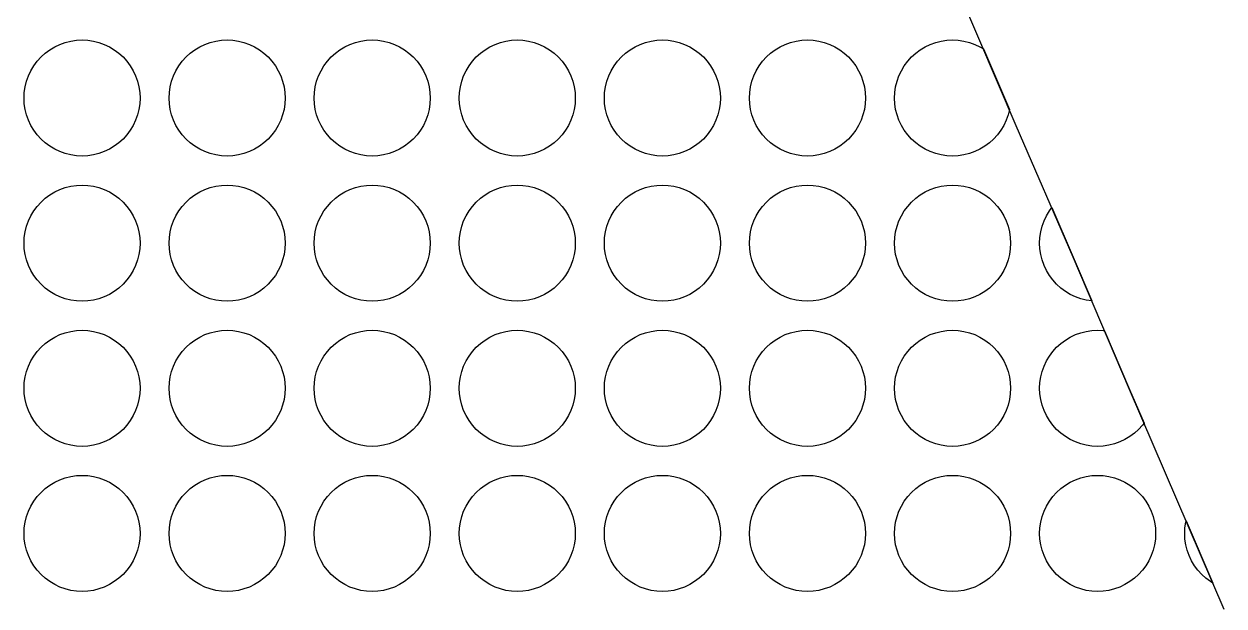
# Model space of a CAD drawing. Header units: millimetres. Extents: x 63 to 185, y -163 to -75.
# Drawn here: x 147.67 to 168.34, y -119.11 to -109.08 of the extents above; entities that cross this region are included whole.
import ezdxf

# ---------------------------------------------------------------- set-up
doc = ezdxf.new("R2010")
doc.units = ezdxf.units.MM
doc.layers.add('background', color=7, linetype='Continuous')
doc.layers.add('outline_2', color=3, linetype='Continuous')

msp = doc.modelspace()

# ---------------------------------------------------------------- linework, layer by layer
at = {"layer": 'background'}
for points in [[(149.666, -110.355), (149.661, -110.453), (149.647, -110.55), (149.623, -110.645), (149.59, -110.738), (149.548, -110.826), (149.497, -110.911), (149.439, -110.989), (149.373, -111.062), (149.3, -111.128), (149.222, -111.186), (149.137, -111.237), (149.049, -111.279), (148.956, -111.312), (148.861, -111.336), (148.764, -111.35), (148.666, -111.355), (148.568, -111.35), (148.471, -111.336), (148.376, -111.312), (148.283, -111.279), (148.195, -111.237), (148.11, -111.186), (148.032, -111.128), (147.959, -111.062), (147.893, -110.989), (147.835, -110.911), (147.784, -110.826), (147.742, -110.738), (147.709, -110.645), (147.685, -110.55), (147.671, -110.453), (147.666, -110.355), (147.671, -110.257), (147.685, -110.16), (147.709, -110.065), (147.742, -109.972), (147.784, -109.884), (147.835, -109.799), (147.893, -109.721), (147.959, -109.648), (148.032, -109.582), (148.11, -109.524), (148.195, -109.473), (148.283, -109.431), (148.376, -109.398), (148.471, -109.374), (148.568, -109.36), (148.666, -109.355), (148.764, -109.36), (148.861, -109.374), (148.956, -109.398), (149.049, -109.431), (149.137, -109.473), (149.222, -109.524), (149.3, -109.582), (149.373, -109.648), (149.439, -109.721), (149.497, -109.799), (149.548, -109.884), (149.59, -109.972), (149.623, -110.065), (149.647, -110.16), (149.661, -110.257)], [(152.166, -110.355), (152.161, -110.453), (152.147, -110.55), (152.123, -110.645), (152.09, -110.738), (152.048, -110.826), (151.997, -110.911), (151.939, -110.989), (151.873, -111.062), (151.8, -111.128), (151.722, -111.186), (151.637, -111.237), (151.549, -111.279), (151.456, -111.312), (151.361, -111.336), (151.264, -111.35), (151.166, -111.355), (151.068, -111.35), (150.971, -111.336), (150.876, -111.312), (150.783, -111.279), (150.695, -111.237), (150.61, -111.186), (150.532, -111.128), (150.459, -111.062), (150.393, -110.989), (150.335, -110.911), (150.284, -110.826), (150.242, -110.738), (150.209, -110.645), (150.185, -110.55), (150.171, -110.453), (150.166, -110.355), (150.171, -110.257), (150.185, -110.16), (150.209, -110.065), (150.242, -109.972), (150.284, -109.884), (150.335, -109.799), (150.393, -109.721), (150.459, -109.648), (150.532, -109.582), (150.61, -109.524), (150.695, -109.473), (150.783, -109.431), (150.876, -109.398), (150.971, -109.374), (151.068, -109.36), (151.166, -109.355), (151.264, -109.36), (151.361, -109.374), (151.456, -109.398), (151.549, -109.431), (151.637, -109.473), (151.722, -109.524), (151.8, -109.582), (151.873, -109.648), (151.939, -109.721), (151.997, -109.799), (152.048, -109.884), (152.09, -109.972), (152.123, -110.065), (152.147, -110.16), (152.161, -110.257)], [(154.666, -110.355), (154.661, -110.453), (154.647, -110.55), (154.623, -110.645), (154.59, -110.738), (154.548, -110.826), (154.497, -110.911), (154.439, -110.989), (154.373, -111.062), (154.3, -111.128), (154.222, -111.186), (154.137, -111.237), (154.049, -111.279), (153.956, -111.312), (153.861, -111.336), (153.764, -111.35), (153.666, -111.355), (153.568, -111.35), (153.471, -111.336), (153.376, -111.312), (153.283, -111.279), (153.195, -111.237), (153.11, -111.186), (153.032, -111.128), (152.959, -111.062), (152.893, -110.989), (152.835, -110.911), (152.784, -110.826), (152.742, -110.738), (152.709, -110.645), (152.685, -110.55), (152.671, -110.453), (152.666, -110.355), (152.671, -110.257), (152.685, -110.16), (152.709, -110.065), (152.742, -109.972), (152.784, -109.884), (152.835, -109.799), (152.893, -109.721), (152.959, -109.648), (153.032, -109.582), (153.11, -109.524), (153.195, -109.473), (153.283, -109.431), (153.376, -109.398), (153.471, -109.374), (153.568, -109.36), (153.666, -109.355), (153.764, -109.36), (153.861, -109.374), (153.956, -109.398), (154.049, -109.431), (154.137, -109.473), (154.222, -109.524), (154.3, -109.582), (154.373, -109.648), (154.439, -109.721), (154.497, -109.799), (154.548, -109.884), (154.59, -109.972), (154.623, -110.065), (154.647, -110.16), (154.661, -110.257)], [(157.166, -110.355), (157.161, -110.453), (157.147, -110.55), (157.123, -110.645), (157.09, -110.738), (157.048, -110.826), (156.997, -110.911), (156.939, -110.989), (156.873, -111.062), (156.8, -111.128), (156.722, -111.186), (156.637, -111.237), (156.549, -111.279), (156.456, -111.312), (156.361, -111.336), (156.264, -111.35), (156.166, -111.355), (156.068, -111.35), (155.971, -111.336), (155.876, -111.312), (155.783, -111.279), (155.695, -111.237), (155.61, -111.186), (155.532, -111.128), (155.459, -111.062), (155.393, -110.989), (155.335, -110.911), (155.284, -110.826), (155.242, -110.738), (155.209, -110.645), (155.185, -110.55), (155.171, -110.453), (155.166, -110.355), (155.171, -110.257), (155.185, -110.16), (155.209, -110.065), (155.242, -109.972), (155.284, -109.884), (155.335, -109.799), (155.393, -109.721), (155.459, -109.648), (155.532, -109.582), (155.61, -109.524), (155.695, -109.473), (155.783, -109.431), (155.876, -109.398), (155.971, -109.374), (156.068, -109.36), (156.166, -109.355), (156.264, -109.36), (156.361, -109.374), (156.456, -109.398), (156.549, -109.431), (156.637, -109.473), (156.722, -109.524), (156.8, -109.582), (156.873, -109.648), (156.939, -109.721), (156.997, -109.799), (157.048, -109.884), (157.09, -109.972), (157.123, -110.065), (157.147, -110.16), (157.161, -110.257)], [(159.666, -110.355), (159.661, -110.453), (159.647, -110.55), (159.623, -110.645), (159.59, -110.738), (159.548, -110.826), (159.497, -110.911), (159.439, -110.989), (159.373, -111.062), (159.3, -111.128), (159.222, -111.186), (159.137, -111.237), (159.049, -111.279), (158.956, -111.312), (158.861, -111.336), (158.764, -111.35), (158.666, -111.355), (158.568, -111.35), (158.471, -111.336), (158.376, -111.312), (158.283, -111.279), (158.195, -111.237), (158.11, -111.186), (158.032, -111.128), (157.959, -111.062), (157.893, -110.989), (157.835, -110.911), (157.784, -110.826), (157.742, -110.738), (157.709, -110.645), (157.685, -110.55), (157.671, -110.453), (157.666, -110.355), (157.671, -110.257), (157.685, -110.16), (157.709, -110.065), (157.742, -109.972), (157.784, -109.884), (157.835, -109.799), (157.893, -109.721), (157.959, -109.648), (158.032, -109.582), (158.11, -109.524), (158.195, -109.473), (158.283, -109.431), (158.376, -109.398), (158.471, -109.374), (158.568, -109.36), (158.666, -109.355), (158.764, -109.36), (158.861, -109.374), (158.956, -109.398), (159.049, -109.431), (159.137, -109.473), (159.222, -109.524), (159.3, -109.582), (159.373, -109.648), (159.439, -109.721), (159.497, -109.799), (159.548, -109.884), (159.59, -109.972), (159.623, -110.065), (159.647, -110.16), (159.661, -110.257)], [(162.166, -110.355), (162.161, -110.453), (162.147, -110.55), (162.123, -110.645), (162.09, -110.738), (162.048, -110.826), (161.997, -110.911), (161.939, -110.989), (161.873, -111.062), (161.8, -111.128), (161.722, -111.186), (161.637, -111.237), (161.549, -111.279), (161.456, -111.312), (161.361, -111.336), (161.264, -111.35), (161.166, -111.355), (161.068, -111.35), (160.971, -111.336), (160.876, -111.312), (160.783, -111.279), (160.695, -111.237), (160.61, -111.186), (160.532, -111.128), (160.459, -111.062), (160.393, -110.989), (160.335, -110.911), (160.284, -110.826), (160.242, -110.738), (160.209, -110.645), (160.185, -110.55), (160.171, -110.453), (160.166, -110.355), (160.171, -110.257), (160.185, -110.16), (160.209, -110.065), (160.242, -109.972), (160.284, -109.884), (160.335, -109.799), (160.393, -109.721), (160.459, -109.648), (160.532, -109.582), (160.61, -109.524), (160.695, -109.473), (160.783, -109.431), (160.876, -109.398), (160.971, -109.374), (161.068, -109.36), (161.166, -109.355), (161.264, -109.36), (161.361, -109.374), (161.456, -109.398), (161.549, -109.431), (161.637, -109.473), (161.722, -109.524), (161.8, -109.582), (161.873, -109.648), (161.939, -109.721), (161.997, -109.799), (162.048, -109.884), (162.09, -109.972), (162.123, -110.065), (162.147, -110.16), (162.161, -110.257)], [(164.646, -110.554), (164.623, -110.645), (164.59, -110.738), (164.548, -110.826), (164.497, -110.911), (164.439, -110.989), (164.373, -111.062), (164.3, -111.128), (164.222, -111.186), (164.137, -111.237), (164.049, -111.279), (163.956, -111.312), (163.861, -111.336), (163.764, -111.35), (163.666, -111.355), (163.568, -111.35), (163.471, -111.336), (163.376, -111.312), (163.283, -111.279), (163.195, -111.237), (163.11, -111.186), (163.032, -111.128), (162.959, -111.062), (162.893, -110.989), (162.835, -110.911), (162.784, -110.826), (162.742, -110.738), (162.709, -110.645), (162.685, -110.55), (162.671, -110.453), (162.666, -110.355), (162.671, -110.257), (162.685, -110.16), (162.709, -110.065), (162.742, -109.972), (162.784, -109.884), (162.835, -109.799), (162.893, -109.721), (162.959, -109.648), (163.032, -109.582), (163.11, -109.524), (163.195, -109.473), (163.283, -109.431), (163.376, -109.398), (163.471, -109.374), (163.568, -109.36), (163.666, -109.355), (163.764, -109.36), (163.861, -109.374), (163.956, -109.398), (164.049, -109.431), (164.137, -109.473), (164.198, -109.509)], [(149.666, -112.855), (149.661, -112.953), (149.647, -113.05), (149.623, -113.145), (149.59, -113.238), (149.548, -113.326), (149.497, -113.411), (149.439, -113.489), (149.373, -113.562), (149.3, -113.628), (149.222, -113.686), (149.137, -113.737), (149.049, -113.779), (148.956, -113.812), (148.861, -113.836), (148.764, -113.85), (148.666, -113.855), (148.568, -113.85), (148.471, -113.836), (148.376, -113.812), (148.283, -113.779), (148.195, -113.737), (148.11, -113.686), (148.032, -113.628), (147.959, -113.562), (147.893, -113.489), (147.835, -113.411), (147.784, -113.326), (147.742, -113.238), (147.709, -113.145), (147.685, -113.05), (147.671, -112.953), (147.666, -112.855), (147.671, -112.757), (147.685, -112.66), (147.709, -112.565), (147.742, -112.472), (147.784, -112.384), (147.835, -112.299), (147.893, -112.221), (147.959, -112.148), (148.032, -112.082), (148.11, -112.024), (148.195, -111.973), (148.283, -111.931), (148.376, -111.898), (148.471, -111.874), (148.568, -111.86), (148.666, -111.855), (148.764, -111.86), (148.861, -111.874), (148.956, -111.898), (149.049, -111.931), (149.137, -111.973), (149.222, -112.024), (149.3, -112.082), (149.373, -112.148), (149.439, -112.221), (149.497, -112.299), (149.548, -112.384), (149.59, -112.472), (149.623, -112.565), (149.647, -112.66), (149.661, -112.757)], [(152.166, -112.855), (152.161, -112.953), (152.147, -113.05), (152.123, -113.145), (152.09, -113.238), (152.048, -113.326), (151.997, -113.411), (151.939, -113.489), (151.873, -113.562), (151.8, -113.628), (151.722, -113.686), (151.637, -113.737), (151.549, -113.779), (151.456, -113.812), (151.361, -113.836), (151.264, -113.85), (151.166, -113.855), (151.068, -113.85), (150.971, -113.836), (150.876, -113.812), (150.783, -113.779), (150.695, -113.737), (150.61, -113.686), (150.532, -113.628), (150.459, -113.562), (150.393, -113.489), (150.335, -113.411), (150.284, -113.326), (150.242, -113.238), (150.209, -113.145), (150.185, -113.05), (150.171, -112.953), (150.166, -112.855), (150.171, -112.757), (150.185, -112.66), (150.209, -112.565), (150.242, -112.472), (150.284, -112.384), (150.335, -112.299), (150.393, -112.221), (150.459, -112.148), (150.532, -112.082), (150.61, -112.024), (150.695, -111.973), (150.783, -111.931), (150.876, -111.898), (150.971, -111.874), (151.068, -111.86), (151.166, -111.855), (151.264, -111.86), (151.361, -111.874), (151.456, -111.898), (151.549, -111.931), (151.637, -111.973), (151.722, -112.024), (151.8, -112.082), (151.873, -112.148), (151.939, -112.221), (151.997, -112.299), (152.048, -112.384), (152.09, -112.472), (152.123, -112.565), (152.147, -112.66), (152.161, -112.757)], [(154.666, -112.855), (154.661, -112.953), (154.647, -113.05), (154.623, -113.145), (154.59, -113.238), (154.548, -113.326), (154.497, -113.411), (154.439, -113.489), (154.373, -113.562), (154.3, -113.628), (154.222, -113.686), (154.137, -113.737), (154.049, -113.779), (153.956, -113.812), (153.861, -113.836), (153.764, -113.85), (153.666, -113.855), (153.568, -113.85), (153.471, -113.836), (153.376, -113.812), (153.283, -113.779), (153.195, -113.737), (153.11, -113.686), (153.032, -113.628), (152.959, -113.562), (152.893, -113.489), (152.835, -113.411), (152.784, -113.326), (152.742, -113.238), (152.709, -113.145), (152.685, -113.05), (152.671, -112.953), (152.666, -112.855), (152.671, -112.757), (152.685, -112.66), (152.709, -112.565), (152.742, -112.472), (152.784, -112.384), (152.835, -112.299), (152.893, -112.221), (152.959, -112.148), (153.032, -112.082), (153.11, -112.024), (153.195, -111.973), (153.283, -111.931), (153.376, -111.898), (153.471, -111.874), (153.568, -111.86), (153.666, -111.855), (153.764, -111.86), (153.861, -111.874), (153.956, -111.898), (154.049, -111.931), (154.137, -111.973), (154.222, -112.024), (154.3, -112.082), (154.373, -112.148), (154.439, -112.221), (154.497, -112.299), (154.548, -112.384), (154.59, -112.472), (154.623, -112.565), (154.647, -112.66), (154.661, -112.757)], [(157.166, -112.855), (157.161, -112.953), (157.147, -113.05), (157.123, -113.145), (157.09, -113.238), (157.048, -113.326), (156.997, -113.411), (156.939, -113.489), (156.873, -113.562), (156.8, -113.628), (156.722, -113.686), (156.637, -113.737), (156.549, -113.779), (156.456, -113.812), (156.361, -113.836), (156.264, -113.85), (156.166, -113.855), (156.068, -113.85), (155.971, -113.836), (155.876, -113.812), (155.783, -113.779), (155.695, -113.737), (155.61, -113.686), (155.532, -113.628), (155.459, -113.562), (155.393, -113.489), (155.335, -113.411), (155.284, -113.326), (155.242, -113.238), (155.209, -113.145), (155.185, -113.05), (155.171, -112.953), (155.166, -112.855), (155.171, -112.757), (155.185, -112.66), (155.209, -112.565), (155.242, -112.472), (155.284, -112.384), (155.335, -112.299), (155.393, -112.221), (155.459, -112.148), (155.532, -112.082), (155.61, -112.024), (155.695, -111.973), (155.783, -111.931), (155.876, -111.898), (155.971, -111.874), (156.068, -111.86), (156.166, -111.855), (156.264, -111.86), (156.361, -111.874), (156.456, -111.898), (156.549, -111.931), (156.637, -111.973), (156.722, -112.024), (156.8, -112.082), (156.873, -112.148), (156.939, -112.221), (156.997, -112.299), (157.048, -112.384), (157.09, -112.472), (157.123, -112.565), (157.147, -112.66), (157.161, -112.757)], [(159.666, -112.855), (159.661, -112.953), (159.647, -113.05), (159.623, -113.145), (159.59, -113.238), (159.548, -113.326), (159.497, -113.411), (159.439, -113.489), (159.373, -113.562), (159.3, -113.628), (159.222, -113.686), (159.137, -113.737), (159.049, -113.779), (158.956, -113.812), (158.861, -113.836), (158.764, -113.85), (158.666, -113.855), (158.568, -113.85), (158.471, -113.836), (158.376, -113.812), (158.283, -113.779), (158.195, -113.737), (158.11, -113.686), (158.032, -113.628), (157.959, -113.562), (157.893, -113.489), (157.835, -113.411), (157.784, -113.326), (157.742, -113.238), (157.709, -113.145), (157.685, -113.05), (157.671, -112.953), (157.666, -112.855), (157.671, -112.757), (157.685, -112.66), (157.709, -112.565), (157.742, -112.472), (157.784, -112.384), (157.835, -112.299), (157.893, -112.221), (157.959, -112.148), (158.032, -112.082), (158.11, -112.024), (158.195, -111.973), (158.283, -111.931), (158.376, -111.898), (158.471, -111.874), (158.568, -111.86), (158.666, -111.855), (158.764, -111.86), (158.861, -111.874), (158.956, -111.898), (159.049, -111.931), (159.137, -111.973), (159.222, -112.024), (159.3, -112.082), (159.373, -112.148), (159.439, -112.221), (159.497, -112.299), (159.548, -112.384), (159.59, -112.472), (159.623, -112.565), (159.647, -112.66), (159.661, -112.757)], [(162.166, -112.855), (162.161, -112.953), (162.147, -113.05), (162.123, -113.145), (162.09, -113.238), (162.048, -113.326), (161.997, -113.411), (161.939, -113.489), (161.873, -113.562), (161.8, -113.628), (161.722, -113.686), (161.637, -113.737), (161.549, -113.779), (161.456, -113.812), (161.361, -113.836), (161.264, -113.85), (161.166, -113.855), (161.068, -113.85), (160.971, -113.836), (160.876, -113.812), (160.783, -113.779), (160.695, -113.737), (160.61, -113.686), (160.532, -113.628), (160.459, -113.562), (160.393, -113.489), (160.335, -113.411), (160.284, -113.326), (160.242, -113.238), (160.209, -113.145), (160.185, -113.05), (160.171, -112.953), (160.166, -112.855), (160.171, -112.757), (160.185, -112.66), (160.209, -112.565), (160.242, -112.472), (160.284, -112.384), (160.335, -112.299), (160.393, -112.221), (160.459, -112.148), (160.532, -112.082), (160.61, -112.024), (160.695, -111.973), (160.783, -111.931), (160.876, -111.898), (160.971, -111.874), (161.068, -111.86), (161.166, -111.855), (161.264, -111.86), (161.361, -111.874), (161.456, -111.898), (161.549, -111.931), (161.637, -111.973), (161.722, -112.024), (161.8, -112.082), (161.873, -112.148), (161.939, -112.221), (161.997, -112.299), (162.048, -112.384), (162.09, -112.472), (162.123, -112.565), (162.147, -112.66), (162.161, -112.757)], [(164.666, -112.855), (164.661, -112.953), (164.647, -113.05), (164.623, -113.145), (164.59, -113.238), (164.548, -113.326), (164.497, -113.411), (164.439, -113.489), (164.373, -113.562), (164.3, -113.628), (164.222, -113.686), (164.137, -113.737), (164.049, -113.779), (163.956, -113.812), (163.861, -113.836), (163.764, -113.85), (163.666, -113.855), (163.568, -113.85), (163.471, -113.836), (163.376, -113.812), (163.283, -113.779), (163.195, -113.737), (163.11, -113.686), (163.032, -113.628), (162.959, -113.562), (162.893, -113.489), (162.835, -113.411), (162.784, -113.326), (162.742, -113.238), (162.709, -113.145), (162.685, -113.05), (162.671, -112.953), (162.666, -112.855), (162.671, -112.757), (162.685, -112.66), (162.709, -112.565), (162.742, -112.472), (162.784, -112.384), (162.835, -112.299), (162.893, -112.221), (162.959, -112.148), (163.032, -112.082), (163.11, -112.024), (163.195, -111.973), (163.283, -111.931), (163.376, -111.898), (163.471, -111.874), (163.568, -111.86), (163.666, -111.855), (163.764, -111.86), (163.861, -111.874), (163.956, -111.898), (164.049, -111.931), (164.137, -111.973), (164.222, -112.024), (164.3, -112.082), (164.373, -112.148), (164.439, -112.221), (164.497, -112.299), (164.548, -112.384), (164.59, -112.472), (164.623, -112.565), (164.647, -112.66), (164.661, -112.757)], [(165.747, -113.096), (166.068, -113.85), (166.068, -113.85), (165.971, -113.836), (165.876, -113.812), (165.783, -113.779), (165.695, -113.737), (165.61, -113.686), (165.532, -113.628), (165.459, -113.562), (165.393, -113.489), (165.335, -113.411), (165.284, -113.326), (165.242, -113.238), (165.209, -113.145), (165.185, -113.05), (165.171, -112.953), (165.166, -112.855), (165.171, -112.757), (165.185, -112.66), (165.209, -112.565), (165.242, -112.472), (165.284, -112.384), (165.335, -112.299), (165.377, -112.243)], [(149.666, -115.355), (149.661, -115.453), (149.647, -115.55), (149.623, -115.645), (149.59, -115.738), (149.548, -115.826), (149.497, -115.911), (149.439, -115.989), (149.373, -116.062), (149.3, -116.128), (149.222, -116.186), (149.137, -116.237), (149.049, -116.279), (148.956, -116.312), (148.861, -116.336), (148.764, -116.35), (148.666, -116.355), (148.568, -116.35), (148.471, -116.336), (148.376, -116.312), (148.283, -116.279), (148.195, -116.237), (148.11, -116.186), (148.032, -116.128), (147.959, -116.062), (147.893, -115.989), (147.835, -115.911), (147.784, -115.826), (147.742, -115.738), (147.709, -115.645), (147.685, -115.55), (147.671, -115.453), (147.666, -115.355), (147.671, -115.257), (147.685, -115.16), (147.709, -115.065), (147.742, -114.972), (147.784, -114.884), (147.835, -114.799), (147.893, -114.721), (147.959, -114.648), (148.032, -114.582), (148.11, -114.524), (148.195, -114.473), (148.283, -114.431), (148.376, -114.398), (148.471, -114.374), (148.568, -114.36), (148.666, -114.355), (148.764, -114.36), (148.861, -114.374), (148.956, -114.398), (149.049, -114.431), (149.137, -114.473), (149.222, -114.524), (149.3, -114.582), (149.373, -114.648), (149.439, -114.721), (149.497, -114.799), (149.548, -114.884), (149.59, -114.972), (149.623, -115.065), (149.647, -115.16), (149.661, -115.257)], [(152.166, -115.355), (152.161, -115.453), (152.147, -115.55), (152.123, -115.645), (152.09, -115.738), (152.048, -115.826), (151.997, -115.911), (151.939, -115.989), (151.873, -116.062), (151.8, -116.128), (151.722, -116.186), (151.637, -116.237), (151.549, -116.279), (151.456, -116.312), (151.361, -116.336), (151.264, -116.35), (151.166, -116.355), (151.068, -116.35), (150.971, -116.336), (150.876, -116.312), (150.783, -116.279), (150.695, -116.237), (150.61, -116.186), (150.532, -116.128), (150.459, -116.062), (150.393, -115.989), (150.335, -115.911), (150.284, -115.826), (150.242, -115.738), (150.209, -115.645), (150.185, -115.55), (150.171, -115.453), (150.166, -115.355), (150.171, -115.257), (150.185, -115.16), (150.209, -115.065), (150.242, -114.972), (150.284, -114.884), (150.335, -114.799), (150.393, -114.721), (150.459, -114.648), (150.532, -114.582), (150.61, -114.524), (150.695, -114.473), (150.783, -114.431), (150.876, -114.398), (150.971, -114.374), (151.068, -114.36), (151.166, -114.355), (151.264, -114.36), (151.361, -114.374), (151.456, -114.398), (151.549, -114.431), (151.637, -114.473), (151.722, -114.524), (151.8, -114.582), (151.873, -114.648), (151.939, -114.721), (151.997, -114.799), (152.048, -114.884), (152.09, -114.972), (152.123, -115.065), (152.147, -115.16), (152.161, -115.257)], [(154.666, -115.355), (154.661, -115.453), (154.647, -115.55), (154.623, -115.645), (154.59, -115.738), (154.548, -115.826), (154.497, -115.911), (154.439, -115.989), (154.373, -116.062), (154.3, -116.128), (154.222, -116.186), (154.137, -116.237), (154.049, -116.279), (153.956, -116.312), (153.861, -116.336), (153.764, -116.35), (153.666, -116.355), (153.568, -116.35), (153.471, -116.336), (153.376, -116.312), (153.283, -116.279), (153.195, -116.237), (153.11, -116.186), (153.032, -116.128), (152.959, -116.062), (152.893, -115.989), (152.835, -115.911), (152.784, -115.826), (152.742, -115.738), (152.709, -115.645), (152.685, -115.55), (152.671, -115.453), (152.666, -115.355), (152.671, -115.257), (152.685, -115.16), (152.709, -115.065), (152.742, -114.972), (152.784, -114.884), (152.835, -114.799), (152.893, -114.721), (152.959, -114.648), (153.032, -114.582), (153.11, -114.524), (153.195, -114.473), (153.283, -114.431), (153.376, -114.398), (153.471, -114.374), (153.568, -114.36), (153.666, -114.355), (153.764, -114.36), (153.861, -114.374), (153.956, -114.398), (154.049, -114.431), (154.137, -114.473), (154.222, -114.524), (154.3, -114.582), (154.373, -114.648), (154.439, -114.721), (154.497, -114.799), (154.548, -114.884), (154.59, -114.972), (154.623, -115.065), (154.647, -115.16), (154.661, -115.257)], [(157.166, -115.355), (157.161, -115.453), (157.147, -115.55), (157.123, -115.645), (157.09, -115.738), (157.048, -115.826), (156.997, -115.911), (156.939, -115.989), (156.873, -116.062), (156.8, -116.128), (156.722, -116.186), (156.637, -116.237), (156.549, -116.279), (156.456, -116.312), (156.361, -116.336), (156.264, -116.35), (156.166, -116.355), (156.068, -116.35), (155.971, -116.336), (155.876, -116.312), (155.783, -116.279), (155.695, -116.237), (155.61, -116.186), (155.532, -116.128), (155.459, -116.062), (155.393, -115.989), (155.335, -115.911), (155.284, -115.826), (155.242, -115.738), (155.209, -115.645), (155.185, -115.55), (155.171, -115.453), (155.166, -115.355), (155.171, -115.257), (155.185, -115.16), (155.209, -115.065), (155.242, -114.972), (155.284, -114.884), (155.335, -114.799), (155.393, -114.721), (155.459, -114.648), (155.532, -114.582), (155.61, -114.524), (155.695, -114.473), (155.783, -114.431), (155.876, -114.398), (155.971, -114.374), (156.068, -114.36), (156.166, -114.355), (156.264, -114.36), (156.361, -114.374), (156.456, -114.398), (156.549, -114.431), (156.637, -114.473), (156.722, -114.524), (156.8, -114.582), (156.873, -114.648), (156.939, -114.721), (156.997, -114.799), (157.048, -114.884), (157.09, -114.972), (157.123, -115.065), (157.147, -115.16), (157.161, -115.257)], [(159.666, -115.355), (159.661, -115.453), (159.647, -115.55), (159.623, -115.645), (159.59, -115.738), (159.548, -115.826), (159.497, -115.911), (159.439, -115.989), (159.373, -116.062), (159.3, -116.128), (159.222, -116.186), (159.137, -116.237), (159.049, -116.279), (158.956, -116.312), (158.861, -116.336), (158.764, -116.35), (158.666, -116.355), (158.568, -116.35), (158.471, -116.336), (158.376, -116.312), (158.283, -116.279), (158.195, -116.237), (158.11, -116.186), (158.032, -116.128), (157.959, -116.062), (157.893, -115.989), (157.835, -115.911), (157.784, -115.826), (157.742, -115.738), (157.709, -115.645), (157.685, -115.55), (157.671, -115.453), (157.666, -115.355), (157.671, -115.257), (157.685, -115.16), (157.709, -115.065), (157.742, -114.972), (157.784, -114.884), (157.835, -114.799), (157.893, -114.721), (157.959, -114.648), (158.032, -114.582), (158.11, -114.524), (158.195, -114.473), (158.283, -114.431), (158.376, -114.398), (158.471, -114.374), (158.568, -114.36), (158.666, -114.355), (158.764, -114.36), (158.861, -114.374), (158.956, -114.398), (159.049, -114.431), (159.137, -114.473), (159.222, -114.524), (159.3, -114.582), (159.373, -114.648), (159.439, -114.721), (159.497, -114.799), (159.548, -114.884), (159.59, -114.972), (159.623, -115.065), (159.647, -115.16), (159.661, -115.257)], [(162.166, -115.355), (162.161, -115.453), (162.147, -115.55), (162.123, -115.645), (162.09, -115.738), (162.048, -115.826), (161.997, -115.911), (161.939, -115.989), (161.873, -116.062), (161.8, -116.128), (161.722, -116.186), (161.637, -116.237), (161.549, -116.279), (161.456, -116.312), (161.361, -116.336), (161.264, -116.35), (161.166, -116.355), (161.068, -116.35), (160.971, -116.336), (160.876, -116.312), (160.783, -116.279), (160.695, -116.237), (160.61, -116.186), (160.532, -116.128), (160.459, -116.062), (160.393, -115.989), (160.335, -115.911), (160.284, -115.826), (160.242, -115.738), (160.209, -115.645), (160.185, -115.55), (160.171, -115.453), (160.166, -115.355), (160.171, -115.257), (160.185, -115.16), (160.209, -115.065), (160.242, -114.972), (160.284, -114.884), (160.335, -114.799), (160.393, -114.721), (160.459, -114.648), (160.532, -114.582), (160.61, -114.524), (160.695, -114.473), (160.783, -114.431), (160.876, -114.398), (160.971, -114.374), (161.068, -114.36), (161.166, -114.355), (161.264, -114.36), (161.361, -114.374), (161.456, -114.398), (161.549, -114.431), (161.637, -114.473), (161.722, -114.524), (161.8, -114.582), (161.873, -114.648), (161.939, -114.721), (161.997, -114.799), (162.048, -114.884), (162.09, -114.972), (162.123, -115.065), (162.147, -115.16), (162.161, -115.257)], [(164.666, -115.355), (164.661, -115.453), (164.647, -115.55), (164.623, -115.645), (164.59, -115.738), (164.548, -115.826), (164.497, -115.911), (164.439, -115.989), (164.373, -116.062), (164.3, -116.128), (164.222, -116.186), (164.137, -116.237), (164.049, -116.279), (163.956, -116.312), (163.861, -116.336), (163.764, -116.35), (163.666, -116.355), (163.568, -116.35), (163.471, -116.336), (163.376, -116.312), (163.283, -116.279), (163.195, -116.237), (163.11, -116.186), (163.032, -116.128), (162.959, -116.062), (162.893, -115.989), (162.835, -115.911), (162.784, -115.826), (162.742, -115.738), (162.709, -115.645), (162.685, -115.55), (162.671, -115.453), (162.666, -115.355), (162.671, -115.257), (162.685, -115.16), (162.709, -115.065), (162.742, -114.972), (162.784, -114.884), (162.835, -114.799), (162.893, -114.721), (162.959, -114.648), (163.032, -114.582), (163.11, -114.524), (163.195, -114.473), (163.283, -114.431), (163.376, -114.398), (163.471, -114.374), (163.568, -114.36), (163.666, -114.355), (163.764, -114.36), (163.861, -114.374), (163.956, -114.398), (164.049, -114.431), (164.137, -114.473), (164.222, -114.524), (164.3, -114.582), (164.373, -114.648), (164.439, -114.721), (164.497, -114.799), (164.548, -114.884), (164.59, -114.972), (164.623, -115.065), (164.647, -115.16), (164.661, -115.257)], [(166.718, -115.375), (166.966, -115.953), (166.939, -115.989), (166.873, -116.062), (166.8, -116.128), (166.722, -116.186), (166.637, -116.237), (166.549, -116.279), (166.456, -116.312), (166.361, -116.336), (166.264, -116.35), (166.166, -116.355), (166.068, -116.35), (165.971, -116.336), (165.876, -116.312), (165.783, -116.279), (165.695, -116.237), (165.61, -116.186), (165.532, -116.128), (165.459, -116.062), (165.393, -115.989), (165.335, -115.911), (165.284, -115.826), (165.242, -115.738), (165.209, -115.645), (165.185, -115.55), (165.171, -115.453), (165.166, -115.355), (165.171, -115.257), (165.185, -115.16), (165.209, -115.065), (165.242, -114.972), (165.284, -114.884), (165.335, -114.799), (165.393, -114.721), (165.459, -114.648), (165.532, -114.582), (165.61, -114.524), (165.695, -114.473), (165.783, -114.431), (165.876, -114.398), (165.971, -114.374), (166.068, -114.36), (166.166, -114.355), (166.264, -114.36), (166.287, -114.363)], [(149.666, -117.855), (149.661, -117.953), (149.647, -118.05), (149.623, -118.145), (149.59, -118.238), (149.548, -118.326), (149.497, -118.411), (149.439, -118.489), (149.373, -118.562), (149.3, -118.628), (149.222, -118.686), (149.137, -118.737), (149.049, -118.779), (148.956, -118.812), (148.861, -118.836), (148.764, -118.85), (148.666, -118.855), (148.568, -118.85), (148.471, -118.836), (148.376, -118.812), (148.283, -118.779), (148.195, -118.737), (148.11, -118.686), (148.032, -118.628), (147.959, -118.562), (147.893, -118.489), (147.835, -118.411), (147.784, -118.326), (147.742, -118.238), (147.709, -118.145), (147.685, -118.05), (147.671, -117.953), (147.666, -117.855), (147.671, -117.757), (147.685, -117.66), (147.709, -117.565), (147.742, -117.472), (147.784, -117.384), (147.835, -117.299), (147.893, -117.221), (147.959, -117.148), (148.032, -117.082), (148.11, -117.024), (148.195, -116.973), (148.283, -116.931), (148.376, -116.898), (148.471, -116.874), (148.568, -116.86), (148.666, -116.855), (148.764, -116.86), (148.861, -116.874), (148.956, -116.898), (149.049, -116.931), (149.137, -116.973), (149.222, -117.024), (149.3, -117.082), (149.373, -117.148), (149.439, -117.221), (149.497, -117.299), (149.548, -117.384), (149.59, -117.472), (149.623, -117.565), (149.647, -117.66), (149.661, -117.757)], [(152.166, -117.855), (152.161, -117.953), (152.147, -118.05), (152.123, -118.145), (152.09, -118.238), (152.048, -118.326), (151.997, -118.411), (151.939, -118.489), (151.873, -118.562), (151.8, -118.628), (151.722, -118.686), (151.637, -118.737), (151.549, -118.779), (151.456, -118.812), (151.361, -118.836), (151.264, -118.85), (151.166, -118.855), (151.068, -118.85), (150.971, -118.836), (150.876, -118.812), (150.783, -118.779), (150.695, -118.737), (150.61, -118.686), (150.532, -118.628), (150.459, -118.562), (150.393, -118.489), (150.335, -118.411), (150.284, -118.326), (150.242, -118.238), (150.209, -118.145), (150.185, -118.05), (150.171, -117.953), (150.166, -117.855), (150.171, -117.757), (150.185, -117.66), (150.209, -117.565), (150.242, -117.472), (150.284, -117.384), (150.335, -117.299), (150.393, -117.221), (150.459, -117.148), (150.532, -117.082), (150.61, -117.024), (150.695, -116.973), (150.783, -116.931), (150.876, -116.898), (150.971, -116.874), (151.068, -116.86), (151.166, -116.855), (151.264, -116.86), (151.361, -116.874), (151.456, -116.898), (151.549, -116.931), (151.637, -116.973), (151.722, -117.024), (151.8, -117.082), (151.873, -117.148), (151.939, -117.221), (151.997, -117.299), (152.048, -117.384), (152.09, -117.472), (152.123, -117.565), (152.147, -117.66), (152.161, -117.757)], [(154.666, -117.855), (154.661, -117.953), (154.647, -118.05), (154.623, -118.145), (154.59, -118.238), (154.548, -118.326), (154.497, -118.411), (154.439, -118.489), (154.373, -118.562), (154.3, -118.628), (154.222, -118.686), (154.137, -118.737), (154.049, -118.779), (153.956, -118.812), (153.861, -118.836), (153.764, -118.85), (153.666, -118.855), (153.568, -118.85), (153.471, -118.836), (153.376, -118.812), (153.283, -118.779), (153.195, -118.737), (153.11, -118.686), (153.032, -118.628), (152.959, -118.562), (152.893, -118.489), (152.835, -118.411), (152.784, -118.326), (152.742, -118.238), (152.709, -118.145), (152.685, -118.05), (152.671, -117.953), (152.666, -117.855), (152.671, -117.757), (152.685, -117.66), (152.709, -117.565), (152.742, -117.472), (152.784, -117.384), (152.835, -117.299), (152.893, -117.221), (152.959, -117.148), (153.032, -117.082), (153.11, -117.024), (153.195, -116.973), (153.283, -116.931), (153.376, -116.898), (153.471, -116.874), (153.568, -116.86), (153.666, -116.855), (153.764, -116.86), (153.861, -116.874), (153.956, -116.898), (154.049, -116.931), (154.137, -116.973), (154.222, -117.024), (154.3, -117.082), (154.373, -117.148), (154.439, -117.221), (154.497, -117.299), (154.548, -117.384), (154.59, -117.472), (154.623, -117.565), (154.647, -117.66), (154.661, -117.757)], [(157.166, -117.855), (157.161, -117.953), (157.147, -118.05), (157.123, -118.145), (157.09, -118.238), (157.048, -118.326), (156.997, -118.411), (156.939, -118.489), (156.873, -118.562), (156.8, -118.628), (156.722, -118.686), (156.637, -118.737), (156.549, -118.779), (156.456, -118.812), (156.361, -118.836), (156.264, -118.85), (156.166, -118.855), (156.068, -118.85), (155.971, -118.836), (155.876, -118.812), (155.783, -118.779), (155.695, -118.737), (155.61, -118.686), (155.532, -118.628), (155.459, -118.562), (155.393, -118.489), (155.335, -118.411), (155.284, -118.326), (155.242, -118.238), (155.209, -118.145), (155.185, -118.05), (155.171, -117.953), (155.166, -117.855), (155.171, -117.757), (155.185, -117.66), (155.209, -117.565), (155.242, -117.472), (155.284, -117.384), (155.335, -117.299), (155.393, -117.221), (155.459, -117.148), (155.532, -117.082), (155.61, -117.024), (155.695, -116.973), (155.783, -116.931), (155.876, -116.898), (155.971, -116.874), (156.068, -116.86), (156.166, -116.855), (156.264, -116.86), (156.361, -116.874), (156.456, -116.898), (156.549, -116.931), (156.637, -116.973), (156.722, -117.024), (156.8, -117.082), (156.873, -117.148), (156.939, -117.221), (156.997, -117.299), (157.048, -117.384), (157.09, -117.472), (157.123, -117.565), (157.147, -117.66), (157.161, -117.757)], [(159.666, -117.855), (159.661, -117.953), (159.647, -118.05), (159.623, -118.145), (159.59, -118.238), (159.548, -118.326), (159.497, -118.411), (159.439, -118.489), (159.373, -118.562), (159.3, -118.628), (159.222, -118.686), (159.137, -118.737), (159.049, -118.779), (158.956, -118.812), (158.861, -118.836), (158.764, -118.85), (158.666, -118.855), (158.568, -118.85), (158.471, -118.836), (158.376, -118.812), (158.283, -118.779), (158.195, -118.737), (158.11, -118.686), (158.032, -118.628), (157.959, -118.562), (157.893, -118.489), (157.835, -118.411), (157.784, -118.326), (157.742, -118.238), (157.709, -118.145), (157.685, -118.05), (157.671, -117.953), (157.666, -117.855), (157.671, -117.757), (157.685, -117.66), (157.709, -117.565), (157.742, -117.472), (157.784, -117.384), (157.835, -117.299), (157.893, -117.221), (157.959, -117.148), (158.032, -117.082), (158.11, -117.024), (158.195, -116.973), (158.283, -116.931), (158.376, -116.898), (158.471, -116.874), (158.568, -116.86), (158.666, -116.855), (158.764, -116.86), (158.861, -116.874), (158.956, -116.898), (159.049, -116.931), (159.137, -116.973), (159.222, -117.024), (159.3, -117.082), (159.373, -117.148), (159.439, -117.221), (159.497, -117.299), (159.548, -117.384), (159.59, -117.472), (159.623, -117.565), (159.647, -117.66), (159.661, -117.757)], [(162.166, -117.855), (162.161, -117.953), (162.147, -118.05), (162.123, -118.145), (162.09, -118.238), (162.048, -118.326), (161.997, -118.411), (161.939, -118.489), (161.873, -118.562), (161.8, -118.628), (161.722, -118.686), (161.637, -118.737), (161.549, -118.779), (161.456, -118.812), (161.361, -118.836), (161.264, -118.85), (161.166, -118.855), (161.068, -118.85), (160.971, -118.836), (160.876, -118.812), (160.783, -118.779), (160.695, -118.737), (160.61, -118.686), (160.532, -118.628), (160.459, -118.562), (160.393, -118.489), (160.335, -118.411), (160.284, -118.326), (160.242, -118.238), (160.209, -118.145), (160.185, -118.05), (160.171, -117.953), (160.166, -117.855), (160.171, -117.757), (160.185, -117.66), (160.209, -117.565), (160.242, -117.472), (160.284, -117.384), (160.335, -117.299), (160.393, -117.221), (160.459, -117.148), (160.532, -117.082), (160.61, -117.024), (160.695, -116.973), (160.783, -116.931), (160.876, -116.898), (160.971, -116.874), (161.068, -116.86), (161.166, -116.855), (161.264, -116.86), (161.361, -116.874), (161.456, -116.898), (161.549, -116.931), (161.637, -116.973), (161.722, -117.024), (161.8, -117.082), (161.873, -117.148), (161.939, -117.221), (161.997, -117.299), (162.048, -117.384), (162.09, -117.472), (162.123, -117.565), (162.147, -117.66), (162.161, -117.757)], [(164.666, -117.855), (164.661, -117.953), (164.647, -118.05), (164.623, -118.145), (164.59, -118.238), (164.548, -118.326), (164.497, -118.411), (164.439, -118.489), (164.373, -118.562), (164.3, -118.628), (164.222, -118.686), (164.137, -118.737), (164.049, -118.779), (163.956, -118.812), (163.861, -118.836), (163.764, -118.85), (163.666, -118.855), (163.568, -118.85), (163.471, -118.836), (163.376, -118.812), (163.283, -118.779), (163.195, -118.737), (163.11, -118.686), (163.032, -118.628), (162.959, -118.562), (162.893, -118.489), (162.835, -118.411), (162.784, -118.326), (162.742, -118.238), (162.709, -118.145), (162.685, -118.05), (162.671, -117.953), (162.666, -117.855), (162.671, -117.757), (162.685, -117.66), (162.709, -117.565), (162.742, -117.472), (162.784, -117.384), (162.835, -117.299), (162.893, -117.221), (162.959, -117.148), (163.032, -117.082), (163.11, -117.024), (163.195, -116.973), (163.283, -116.931), (163.376, -116.898), (163.471, -116.874), (163.568, -116.86), (163.666, -116.855), (163.764, -116.86), (163.861, -116.874), (163.956, -116.898), (164.049, -116.931), (164.137, -116.973), (164.222, -117.024), (164.3, -117.082), (164.373, -117.148), (164.439, -117.221), (164.497, -117.299), (164.548, -117.384), (164.59, -117.472), (164.623, -117.565), (164.647, -117.66), (164.661, -117.757)], [(167.166, -117.855), (167.161, -117.953), (167.147, -118.05), (167.123, -118.145), (167.09, -118.238), (167.048, -118.326), (166.997, -118.411), (166.939, -118.489), (166.873, -118.562), (166.8, -118.628), (166.722, -118.686), (166.637, -118.737), (166.549, -118.779), (166.456, -118.812), (166.361, -118.836), (166.264, -118.85), (166.166, -118.855), (166.068, -118.85), (165.971, -118.836), (165.876, -118.812), (165.783, -118.779), (165.695, -118.737), (165.61, -118.686), (165.532, -118.628), (165.459, -118.562), (165.393, -118.489), (165.335, -118.411), (165.284, -118.326), (165.242, -118.238), (165.209, -118.145), (165.185, -118.05), (165.171, -117.953), (165.166, -117.855), (165.171, -117.757), (165.185, -117.66), (165.209, -117.565), (165.242, -117.472), (165.284, -117.384), (165.335, -117.299), (165.393, -117.221), (165.459, -117.148), (165.532, -117.082), (165.61, -117.024), (165.695, -116.973), (165.783, -116.931), (165.876, -116.898), (165.971, -116.874), (166.068, -116.86), (166.166, -116.855), (166.264, -116.86), (166.361, -116.874), (166.456, -116.898), (166.549, -116.931), (166.637, -116.973), (166.722, -117.024), (166.8, -117.082), (166.873, -117.148), (166.939, -117.221), (166.997, -117.299), (167.048, -117.384), (167.09, -117.472), (167.123, -117.565), (167.147, -117.66), (167.161, -117.757)], [(168.149, -118.71), (168.11, -118.686), (168.032, -118.628), (167.959, -118.562), (167.893, -118.489), (167.835, -118.411), (167.784, -118.326), (167.742, -118.238), (167.709, -118.145), (167.685, -118.05), (167.671, -117.953), (167.666, -117.855), (167.671, -117.757), (167.685, -117.66), (167.69, -117.64)]]:
    msp.add_lwpolyline(points, close=True, dxfattribs=at)
at = {"layer": 'outline_2'}
msp.add_lwpolyline([(168.344, -119.163), (166.718, -115.375), (165.747, -113.096), (164.765, -110.833), (163.797, -108.573), (162.866, -106.306), (161.996, -104.02), (161.211, -101.702), (160.536, -99.342), (159.993, -96.928), (159.776, -93.988)], dxfattribs=at)

doc.saveas('drawing.dxf')
